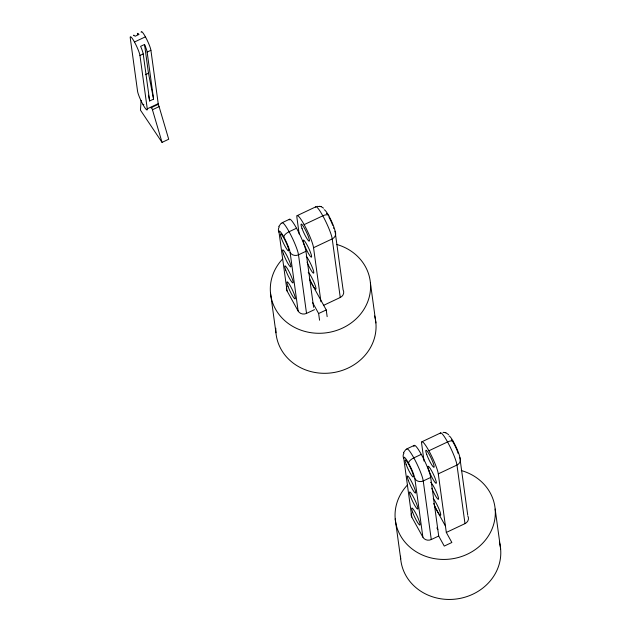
<?xml version="1.0" encoding="UTF-8"?>
<svg xmlns="http://www.w3.org/2000/svg" width="631" height="631" viewBox="0 0 631 631"><rect width="100%" height="100%" fill="white"/><g stroke="black" fill="none" stroke-linecap="round" stroke-linejoin="round"><path stroke-width="0.95" d="M141.115 100.416L140.468 110.149L162.049 142.377L168.706 139.238L159.091 106.623A6.278 0.883 64.7 0 0 158.255 104.304L151.606 107.444A10.987 1.546 64.7 0 1 150.62 107.546M278.705 226.616L281.095 223.327M403.446 452.758L405.843 449.477M297.091 215.676L315.886 206.787M421.831 441.818L440.627 432.929M141.17 32.331A10.987 1.546 64.7 0 1 145.635 37.237A10.987 1.546 64.7 0 1 150.912 50.299L158.215 103.658L147.26 108.824A10.987 1.546 64.7 0 1 143.048 104.699A10.987 1.546 64.7 0 1 137.558 91.235L130.246 37.884A10.987 1.546 64.7 0 1 134.458 42.009L145.422 36.835M144.531 44.478L140.603 46.339A10.987 1.546 64.7 0 1 143.205 53.935L149.65 100.968L153.578 99.106L147.141 52.081A10.987 1.546 64.7 0 0 144.531 44.478L148.474 73.22L153.578 99.106M147.26 108.824L139.948 55.473L143.205 53.935M147.141 52.081L150.912 50.299M145.327 74.703L148.474 73.22M143.048 104.699L143.852 104.32M162.049 142.377L152.442 109.762L159.091 106.623M296.531 228.225L289.093 231.735A6.278 2.54 -28.9 0 0 283.832 237.051A12.557 1.775 64.7 0 1 290.11 252.439L298.132 311.028A6.278 5.671 -7.8 0 0 306.524 313.402L314.514 309.632M299.157 233.983L296.909 217.561A18.835 2.658 64.7 0 1 304.134 224.636L322.812 215.818A6.278 2.54 -28.9 0 1 328.798 215.834M289.25 219.943A18.835 2.658 64.7 0 1 297.296 229.637A18.835 2.658 64.7 0 1 305.94 251.304L298.502 254.814A6.278 5.671 -7.8 0 1 290.11 252.439M320.95 301.807L313.544 247.715L332.221 238.897A6.278 5.671 -7.8 0 0 335.069 231.222A12.557 1.775 64.7 0 0 330.052 218.208A12.557 1.775 64.7 0 0 324.216 209.8M323.387 305.443L340.251 297.485A6.278 5.671 -7.8 0 0 343.098 289.81L335.069 231.222M319.554 320.225L318.631 313.52L326.235 309.939L309.789 280.125M421.271 454.367L413.833 457.877A6.278 2.54 -28.9 0 0 408.58 463.193A12.557 1.775 64.7 0 1 414.851 478.582L422.88 537.17A6.278 5.671 -7.8 0 0 431.273 539.544L438.711 536.034L430.689 477.446A18.835 2.658 64.7 0 0 421.65 455.054A18.835 2.658 64.7 0 0 413.991 446.638M424.04 461.095L421.658 443.703A18.835 2.658 64.7 0 1 428.875 450.779L447.553 441.96A6.278 2.54 -28.9 0 1 453.539 441.976M430.689 477.446L423.243 480.956A6.278 5.671 -7.8 0 1 414.851 478.582M438.711 536.034L444.256 546.083L451.859 542.494L446.314 532.446L438.285 473.857L456.97 465.047A6.278 5.671 -7.8 0 0 459.818 457.365A12.557 1.775 64.7 0 0 454.793 444.35A12.557 1.775 64.7 0 0 448.957 435.942M446.314 532.446L464.992 523.635A6.278 5.671 -7.8 0 0 467.839 515.953M282.16 222.704L289.487 219.265M406.908 448.846L414.236 445.407M317.125 206.369L321.092 206.621L323.506 208.151M443.049 432.322L445.833 432.771L448.625 434.617M321.092 206.621L319.562 206.234M445.833 432.771L444.303 432.377M434.507 506.212L445.431 526.025M312.526 302.446L318.631 313.52M436.881 527.895L437.835 529.614M279.249 226.931A6.278 5.671 -7.8 0 0 279.02 232.334L287.05 290.923L298.132 311.028M403.99 453.074A6.278 5.671 -7.8 0 0 403.769 458.485L411.791 517.073L422.88 537.17M148.514 95.21L149.65 100.968M495.154 509.051L500.635 549.065M459.818 457.365L467.705 514.975M464.992 523.635L456.97 465.047A18.835 2.658 64.7 0 0 448.318 443.372A18.835 2.658 64.7 0 0 440.272 433.686M431.273 539.544L423.243 480.956A18.835 2.658 64.7 0 0 414.599 459.289A18.835 2.658 64.7 0 0 406.553 449.595M370.413 282.909L375.887 322.922M395.219 518.911L400.701 558.924M340.251 297.485L332.221 238.897A18.835 2.658 64.7 0 0 323.979 217.995A18.835 2.658 64.7 0 0 315.61 207.126M326.235 309.939L327.15 316.636M305.94 251.304L313.615 307.321M306.524 313.402L298.502 254.814A18.835 2.658 64.7 0 0 289.858 233.147A18.835 2.658 64.7 0 0 281.812 223.453M270.47 292.76L275.952 332.782M451.536 439.839A9.418 1.325 64.7 0 1 458.122 453.46M428.875 450.779A18.835 2.658 64.7 0 1 438.285 473.857M430.579 482.297A9.418 1.325 64.7 0 1 436.431 492.148A9.418 1.325 64.7 0 1 437.851 499.105A9.418 1.325 64.7 0 1 431.801 488.291M433.221 498.64A9.418 1.325 64.7 0 1 439.215 509.58A9.418 1.325 64.7 0 1 439.689 514.77A9.418 1.325 64.7 0 1 433.663 503.467M403.769 458.485A12.557 1.775 64.7 0 1 408.58 463.193M411.791 517.073A6.278 5.671 -7.8 0 1 411.302 513.311M461.293 470.545A50.22 45.361 -7.8 0 1 490.184 532.895A50.22 45.361 -7.8 0 1 417.454 552.527A50.22 45.361 -7.8 0 1 407.35 485.105M499.397 542.116A50.22 45.361 -7.8 0 1 457.12 598.898A50.22 45.361 -7.8 0 1 400.543 556.195M134.458 42.009A10.987 1.546 64.7 0 1 139.948 55.473M133.464 35.667A10.987 1.546 64.7 0 1 135.058 36.282L138.994 34.429A10.987 1.546 64.7 0 0 137.44 34.492M158.215 103.658A10.987 1.546 64.7 0 1 158.058 104.793M151.606 107.444A6.278 0.883 64.7 0 1 152.442 109.762M326.479 213.317A9.418 1.325 64.7 0 1 326.795 213.696M328.98 217.167A9.418 1.325 64.7 0 1 332.711 225.291M333.515 227.854A9.418 1.325 64.7 0 1 333.618 228.319M304.134 224.636A18.835 2.658 64.7 0 1 313.544 247.715M306.287 256.494A9.418 1.325 64.7 0 1 312.164 267.15A9.418 1.325 64.7 0 1 312.937 272.813A9.418 1.325 64.7 0 1 307.06 262.149M308.228 272.284A9.418 1.325 64.7 0 1 314.001 282.302A9.418 1.325 64.7 0 1 315.382 289.03A9.418 1.325 64.7 0 1 309.608 279.012M279.02 232.334A12.557 1.775 64.7 0 1 283.832 237.051M287.05 290.923A6.278 5.671 -7.8 0 1 286.734 286.592M336.552 244.402A50.22 45.361 -7.8 0 1 365.436 306.753A50.22 45.361 -7.8 0 1 292.713 326.377A50.22 45.361 -7.8 0 1 282.601 258.962M374.656 315.973A50.22 45.361 -7.8 0 1 331.378 372.889A50.22 45.361 -7.8 0 1 275.794 328.23M406.104 464.345A9.418 1.325 64.7 0 0 413.258 477.068A9.418 1.325 64.7 0 0 408.572 464.187A9.418 1.325 64.7 0 0 406.104 464.345M408.296 480.349A9.418 1.325 64.7 0 0 415.45 493.071A9.418 1.325 64.7 0 0 410.765 480.191A9.418 1.325 64.7 0 0 408.296 480.349M410.489 496.36A9.418 1.325 64.7 0 0 417.643 509.075A9.418 1.325 64.7 0 0 412.958 496.195A9.418 1.325 64.7 0 0 410.489 496.36M412.682 512.364A9.418 1.325 64.7 0 0 419.836 525.087A9.418 1.325 64.7 0 0 415.143 512.206A9.418 1.325 64.7 0 0 412.682 512.364M426.769 454.596A9.418 1.325 64.7 0 0 433.915 467.319A9.418 1.325 64.7 0 0 429.23 454.438A9.418 1.325 64.7 0 0 426.769 454.596M428.962 470.6A9.418 1.325 64.7 0 0 436.108 483.322A9.418 1.325 64.7 0 0 431.423 470.442A9.418 1.325 64.7 0 0 428.962 470.6M281.363 238.202A9.418 1.325 64.7 0 0 288.509 250.925A9.418 1.325 64.7 0 0 283.824 238.045A9.418 1.325 64.7 0 0 281.363 238.202M283.556 254.206A9.418 1.325 64.7 0 0 290.702 266.929A9.418 1.325 64.7 0 0 286.017 254.048A9.418 1.325 64.7 0 0 283.556 254.206M285.748 270.21A9.418 1.325 64.7 0 0 292.894 282.933A9.418 1.325 64.7 0 0 288.209 270.052A9.418 1.325 64.7 0 0 285.748 270.21M287.941 286.222A9.418 1.325 64.7 0 0 295.087 298.944A9.418 1.325 64.7 0 0 290.402 286.056A9.418 1.325 64.7 0 0 287.941 286.222M302.02 228.454A9.418 1.325 64.7 0 0 309.174 241.176A9.418 1.325 64.7 0 0 304.489 228.296A9.418 1.325 64.7 0 0 302.02 228.454M304.213 244.457A9.418 1.325 64.7 0 0 311.367 257.18A9.418 1.325 64.7 0 0 306.682 244.3A9.418 1.325 64.7 0 0 304.213 244.457"/></g></svg>
